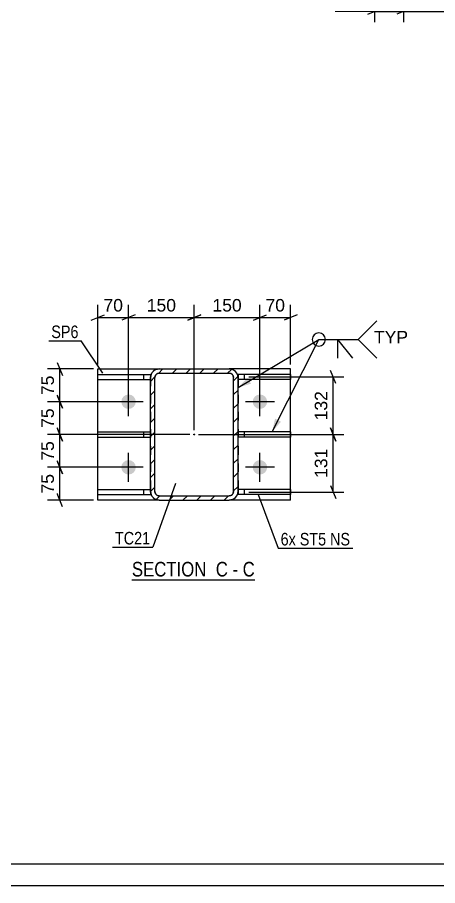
# Model space of a CAD drawing. Header units: millimetres. Extents: x 0 to 841, y 0 to 594.
# Drawn here: x 237 to 333, y 0 to 198.5 of the extents above; entities that cross this region are included whole.
import ezdxf

# ---------------------------------------------------------------- set-up
doc = ezdxf.new("R2010")
doc.units = ezdxf.units.MM
doc.linetypes.add('DXK_LINE_DOT2', pattern=[3.9198, 1.9599, -1.9599])
doc.linetypes.add('DXK_LINE_DOT3', pattern=[5.9187, 2.979, -0.9799, 0.9799, -0.9799])
doc.styles.add('Arial', font='ARIAL.TTF', dxfattribs={"height": 0.2})
doc.styles.add('Arial Narrow', font='ARIALN.TTF', dxfattribs={"height": 0.2})

# ---------------------------------------------------------------- blocks, each defined once
blk = doc.blocks.new('Unknown-284928650-1132')
at = {"color": 5, "linetype": 'Continuous'}
for p, q in [((5, 5), (836, 5)), ((0, 0), (841, 0))]:
    blk.add_line(p, q, dxfattribs=at)
blk = doc.blocks.new('Unknown-284928650-15 - 1247')
at = {"color": 6, "linetype": 'Continuous'}
blk.add_line((263.16, 69.93), (291.23, 69.93), dxfattribs=at)
at = {"color": 0, "linetype": 'Continuous'}
for points in [[(281.27, 70.68), (281.27, 74.18), (263.16, 74.18), (263.16, 70.68)], [(285.09, 70.68), (285.09, 74.18), (282.32, 74.18), (282.32, 70.68)], [(287.41, 70.68), (287.41, 74.18), (286.14, 74.18), (286.14, 70.68)], [(291.23, 70.68), (291.23, 74.18), (288.46, 74.18), (288.46, 70.68)]]:
    blk.add_wipeout(points, dxfattribs=at)
at = {"color": 7, "linetype": 'Continuous', "style": 'Arial Narrow'}
for s, p in [('SECTION ', (263.16, 70.68)), ('C', (282.32, 70.68)), ('C', (288.46, 70.68)), ('-', (286.14, 70.68))]:
    blk.add_text(s, height=3.34, dxfattribs=at).set_placement(p)
blk = doc.blocks.new('Part-284928650-1300 - 1247')
at = {"color": 2, "linetype": 'Continuous'}
for p, q in [((299.4, 116.89), (287.4, 116.89)), ((287.4, 116.89), (287.4, 116.14)), ((299.4, 115.69), (287.4, 115.69)), ((299.4, 116.89), (299.4, 115.69))]:
    blk.add_line(p, q, dxfattribs=at)
at = {"color": 7, "linetype": 'DXK_LINE_DOT2'}
for p, q in [((287.4, 116.14), (287.4, 115.69)), ((288.9, 115.69), (288.9, 116.89))]:
    blk.add_line(p, q, dxfattribs=at)
blk = doc.blocks.new('Part-284928650-1295 - 1247')
at = {"color": 2, "linetype": 'Continuous'}
for p, q in [((299.4, 103.74), (287.4, 103.74)), ((299.4, 103.74), (299.4, 102.54)), ((299.4, 102.54), (287.4, 102.54))]:
    blk.add_line(p, q, dxfattribs=at)
at = {"color": 7, "linetype": 'DXK_LINE_DOT2'}
for p, q in [((287.4, 103.74), (287.4, 102.54)), ((288.9, 102.54), (288.9, 103.74))]:
    blk.add_line(p, q, dxfattribs=at)
blk = doc.blocks.new('Part-284928650-1305 - 1247')
at = {"color": 2, "linetype": 'Continuous'}
for p, q in [((299.4, 90.59), (287.4, 90.59)), ((287.4, 90.14), (287.4, 89.39)), ((299.4, 89.39), (287.4, 89.39)), ((299.4, 90.59), (299.4, 89.39))]:
    blk.add_line(p, q, dxfattribs=at)
at = {"color": 7, "linetype": 'DXK_LINE_DOT2'}
for p, q in [((287.4, 90.59), (287.4, 90.14)), ((288.9, 89.39), (288.9, 90.59))]:
    blk.add_line(p, q, dxfattribs=at)
blk = doc.blocks.new('Part-284928650-1310 - 1247')
at = {"color": 2, "linetype": 'Continuous'}
for p, q in [((255.4, 102.54), (255.4, 103.74)), ((255.4, 103.74), (267.4, 103.74)), ((255.4, 102.54), (267.4, 102.54))]:
    blk.add_line(p, q, dxfattribs=at)
at = {"color": 7, "linetype": 'DXK_LINE_DOT2'}
for p, q in [((265.9, 102.54), (265.9, 103.74)), ((267.4, 103.74), (267.4, 102.54))]:
    blk.add_line(p, q, dxfattribs=at)
blk = doc.blocks.new('Part-284928650-1315 - 1247')
at = {"color": 2, "linetype": 'Continuous'}
for p, q in [((255.4, 115.69), (255.4, 116.89)), ((255.4, 116.89), (267.4, 116.89)), ((255.4, 115.69), (267.4, 115.69)), ((267.4, 116.89), (267.4, 116.14))]:
    blk.add_line(p, q, dxfattribs=at)
at = {"color": 7, "linetype": 'DXK_LINE_DOT2'}
for p, q in [((265.9, 115.69), (265.9, 116.89)), ((267.4, 116.14), (267.4, 115.69))]:
    blk.add_line(p, q, dxfattribs=at)
blk = doc.blocks.new('Part-284928650-1320 - 1247')
at = {"color": 2, "linetype": 'Continuous'}
for p, q in [((255.4, 89.39), (255.4, 90.59)), ((255.4, 90.59), (267.4, 90.59)), ((255.4, 89.39), (267.4, 89.39)), ((267.4, 90.14), (267.4, 89.39))]:
    blk.add_line(p, q, dxfattribs=at)
at = {"color": 7, "linetype": 'DXK_LINE_DOT2'}
for p, q in [((265.9, 89.39), (265.9, 90.59)), ((267.4, 90.59), (267.4, 90.14))]:
    blk.add_line(p, q, dxfattribs=at)
blk = doc.blocks.new('Bolt-284928650-1349 - 1247')
at = {"linetype": 'Continuous'}
for points in [[(260.75, 110.64, -1), (264.05, 110.64, -1)], [(290.75, 110.64, -1), (294.05, 110.64, -1)], [(260.75, 95.64, -1), (264.05, 95.64, -1)], [(290.75, 95.64, -1), (294.05, 95.64, -1)]]:
    blk.add_hatch(color=1, dxfattribs=at).paths.add_polyline_path(points)
at = {"color": 1, "linetype": 'Continuous'}
for p, q in [((262.4, 107.34), (262.4, 113.94)), ((292.4, 107.34), (292.4, 113.94)), ((265.7, 110.64), (259.1, 110.64)), ((295.7, 110.64), (289.1, 110.64)), ((262.4, 92.34), (262.4, 98.94)), ((292.4, 92.34), (292.4, 98.94)), ((265.7, 95.64), (259.1, 95.64)), ((295.7, 95.64), (289.1, 95.64))]:
    blk.add_line(p, q, dxfattribs=at)
blk = doc.blocks.new('Part-284928650-1382 - 1247')
at = {"linetype": 'Continuous'}
h = blk.add_hatch(dxfattribs=at)
h.set_pattern_fill('', scale=0.7, style=0, pattern_type=0)
h.set_pattern_definition([(45, (267.398, 90.1369), (-1.57154, 1.57154), [])])
h.paths.add_polyline_path([(267.4, 116.14), (267.4, 90.14), (267.55, 89.37), (267.98, 88.72), (268.63, 88.29), (269.4, 88.14), (285.4, 88.14), (286.16, 88.29), (286.81, 88.72), (287.25, 89.37), (287.4, 90.14), (287.4, 116.14), (287.25, 116.9), (286.81, 117.55), (286.16, 117.98), (285.4, 118.14), (269.4, 118.14), (268.63, 117.98), (267.98, 117.55), (267.55, 116.9)])
h.paths.add_polyline_path([(268.69, 116.84), (269.02, 117.06), (269.4, 117.14), (285.4, 117.14), (285.78, 117.06), (286.11, 116.84), (286.32, 116.52), (286.4, 116.14), (286.4, 90.14), (286.32, 89.75), (286.11, 89.43), (285.78, 89.21), (285.4, 89.14), (269.4, 89.14), (269.02, 89.21), (268.69, 89.43), (268.47, 89.75), (268.4, 90.14), (268.4, 116.14), (268.47, 116.52)])
blk.add_hatch(color=246, dxfattribs=at).paths.add_polyline_path([(277.4, 103.04, -1), (277.4, 103.24, -1)])
at = {"color": 7, "linetype": 'DXK_LINE_DOT2'}
for p, q in [((268.63, 117.98), (269.4, 118.14)), ((269.4, 117.14), (269.02, 117.06)), ((269.4, 118.14), (285.4, 118.14)), ((269.4, 117.14), (285.4, 117.14)), ((285.4, 118.14), (286.16, 117.98)), ((285.78, 117.06), (285.4, 117.14)), ((267.4, 116.14), (267.55, 116.9)), ((267.4, 116.14), (267.4, 90.14)), ((268.47, 116.52), (268.4, 116.14)), ((268.4, 90.14), (268.4, 116.14)), ((286.4, 116.14), (286.32, 116.52)), ((286.4, 90.14), (286.4, 116.14)), ((287.25, 116.9), (287.4, 116.14)), ((287.4, 116.14), (287.4, 90.14)), ((267.55, 89.37), (267.4, 90.14)), ((268.4, 90.14), (268.47, 89.75)), ((286.32, 89.75), (286.4, 90.14)), ((287.4, 90.14), (287.25, 89.37)), ((269.4, 88.14), (268.63, 88.29)), ((269.02, 89.21), (269.4, 89.14)), ((269.4, 89.14), (285.4, 89.14)), ((269.4, 88.14), (285.4, 88.14)), ((285.4, 89.14), (285.78, 89.21)), ((286.16, 88.29), (285.4, 88.14))]:
    blk.add_line(p, q, dxfattribs=at)
at = {"color": 2, "linetype": 'Continuous'}
for p, q in [((269.4, 118.14), (268.63, 117.98)), ((269.02, 117.06), (269.4, 117.14)), ((269.4, 118.14), (285.4, 118.14)), ((269.4, 117.14), (285.4, 117.14)), ((286.16, 117.98), (285.4, 118.14)), ((285.4, 117.14), (285.78, 117.06)), ((267.55, 116.9), (267.4, 116.14)), ((267.4, 90.14), (267.4, 116.14)), ((268.4, 116.14), (268.47, 116.52)), ((268.4, 90.14), (268.4, 116.14)), ((286.32, 116.52), (286.4, 116.14)), ((286.4, 90.14), (286.4, 116.14)), ((287.4, 116.14), (287.25, 116.9)), ((287.4, 90.14), (287.4, 116.14)), ((267.4, 90.14), (267.55, 89.37)), ((268.47, 89.75), (268.4, 90.14)), ((286.4, 90.14), (286.32, 89.75)), ((287.25, 89.37), (287.4, 90.14)), ((268.63, 88.29), (269.4, 88.14)), ((269.4, 89.14), (269.02, 89.21)), ((269.4, 89.14), (285.4, 89.14)), ((269.4, 88.14), (285.4, 88.14)), ((285.78, 89.21), (285.4, 89.14)), ((285.4, 88.14), (286.16, 88.29))]:
    blk.add_line(p, q, dxfattribs=at)
at = {"color": 7, "linetype": 'DXK_LINE_DOT3'}
blk.add_line((277.4, 103.14), (277.4, 103.14), dxfattribs=at)
at = {"color": 246, "linetype": 'DXK_LINE_DOT2'}
blk.add_line((277.4, 103.14), (277.4, 103.14), dxfattribs=at)
at = {"color": 246, "linetype": 'Continuous'}
blk.add_circle((277.4, 103.14), 0.1, dxfattribs=at)
at = {"color": 7, "linetype": 'DXK_LINE_DOT2'}
for centre, radius, start, end in [((269.4, 116.14), 2, 112.5, 157.5), ((285.4, 116.14), 2, 22.5, 67.5), ((269.4, 116.14), 1, 112.5, 157.5), ((285.4, 116.14), 1, 22.5, 67.5), ((269.4, 90.14), 2, 202.5, 247.5), ((269.4, 90.14), 1, 202.5, 247.5), ((285.4, 90.14), 1, 292.5, 337.5), ((285.4, 90.14), 2, 292.5, 337.5)]:
    blk.add_arc(centre, radius, start, end, dxfattribs=at)
at = {"color": 2, "linetype": 'Continuous'}
for centre, radius, start, end in [((269.4, 116.14), 2, 112.5, 157.5), ((285.4, 116.14), 2, 22.5, 67.5), ((269.4, 116.14), 1, 112.5, 157.5), ((285.4, 116.14), 1, 22.5, 67.5), ((269.4, 90.14), 2, 202.5, 247.5), ((269.4, 90.14), 1, 202.5, 247.5), ((285.4, 90.14), 1, 292.5, 337.5), ((285.4, 90.14), 2, 292.5, 337.5)]:
    blk.add_arc(centre, radius, start, end, dxfattribs=at)
blk = doc.blocks.new('Part-284928650-1396 - 1247')
at = {"color": 2, "linetype": 'Continuous'}
for p, q in [((255.4, 88.14), (255.4, 118.14)), ((255.4, 118.14), (269.4, 118.14)), ((299.4, 118.14), (285.4, 118.14)), ((299.4, 88.14), (299.4, 118.14)), ((269.4, 88.14), (255.4, 88.14)), ((299.4, 88.14), (285.4, 88.14))]:
    blk.add_line(p, q, dxfattribs=at)
at = {"color": 7, "linetype": 'DXK_LINE_DOT2'}
for p, q in [((269.4, 118.14), (285.4, 118.14)), ((269.4, 88.14), (285.4, 88.14))]:
    blk.add_line(p, q, dxfattribs=at)
blk = doc.blocks.new('StraightDimension-284928650-1460 - 1247')
at = {"color": 7, "linetype": 'Continuous'}
for p, q in [((246.11, 104.64), (247.31, 101.64)), ((276.4, 103.14), (243.86, 103.14)), ((246.71, 95.64), (246.71, 103.14)), ((261.4, 95.64), (243.86, 95.64)), ((247.31, 94.14), (246.11, 97.14))]:
    blk.add_line(p, q, dxfattribs=at)
at = {"color": 0}
blk.add_wipeout([(245.96, 102.21), (241.76, 102.21), (241.76, 96.56), (245.96, 96.56)], dxfattribs=at)
at = {"color": 3, "style": 'Arial'}
blk.add_text('75', height=2.865, rotation=90.0002, dxfattribs=at).set_placement((245.36, 97.16))
blk = doc.blocks.new('StraightDimension-284928650-1401 - 1247')
at = {"color": 7, "linetype": 'Continuous'}
for p, q in [((255.4, 119.14), (255.4, 132.76)), ((262.4, 111.64), (262.4, 132.76)), ((253.9, 129.31), (256.9, 130.51)), ((255.4, 129.91), (262.4, 129.91)), ((263.9, 130.51), (260.9, 129.31))]:
    blk.add_line(p, q, dxfattribs=at)
at = {"color": 0}
blk.add_wipeout([(261.72, 130.66), (261.72, 134.86), (256.07, 134.86), (256.07, 130.66)], dxfattribs=at)
at = {"color": 3, "style": 'Arial'}
blk.add_text('70', height=2.865, dxfattribs=at).set_placement((256.67, 131.26))
blk = doc.blocks.new('StraightDimension-284928650-1416 - 1247')
at = {"color": 7, "linetype": 'Continuous'}
for p, q in [((262.4, 111.64), (262.4, 132.76)), ((277.4, 104.14), (277.4, 132.76)), ((263.9, 130.51), (260.9, 129.31)), ((262.4, 129.91), (277.4, 129.91)), ((275.9, 129.31), (278.9, 130.51))]:
    blk.add_line(p, q, dxfattribs=at)
at = {"color": 0}
blk.add_wipeout([(273.83, 130.66), (273.83, 134.86), (265.96, 134.86), (265.96, 130.66)], dxfattribs=at)
at = {"color": 3, "style": 'Arial'}
blk.add_text('150', height=2.865, dxfattribs=at).set_placement((266.56, 131.26))
blk = doc.blocks.new('StraightDimension-284928650-1427 - 1247')
at = {"color": 7, "linetype": 'Continuous'}
for p, q in [((277.4, 104.14), (277.4, 132.76)), ((292.4, 111.64), (292.4, 132.76)), ((278.9, 130.51), (275.9, 129.31)), ((277.4, 129.91), (292.4, 129.91)), ((290.9, 129.31), (293.9, 130.51))]:
    blk.add_line(p, q, dxfattribs=at)
at = {"color": 0}
blk.add_wipeout([(288.83, 130.66), (288.83, 134.86), (280.96, 134.86), (280.96, 130.66)], dxfattribs=at)
at = {"color": 3, "style": 'Arial'}
blk.add_text('150', height=2.865, dxfattribs=at).set_placement((281.56, 131.26))
blk = doc.blocks.new('StraightDimension-284928650-1439 - 1247')
at = {"color": 7, "linetype": 'Continuous'}
for p, q in [((292.4, 111.64), (292.4, 132.76)), ((299.4, 119.14), (299.4, 132.76)), ((290.9, 129.31), (293.9, 130.51)), ((292.4, 129.91), (299.4, 129.91)), ((300.9, 130.51), (297.9, 129.31))]:
    blk.add_line(p, q, dxfattribs=at)
at = {"color": 0}
blk.add_wipeout([(298.72, 130.66), (298.72, 134.86), (293.07, 134.86), (293.07, 130.66)], dxfattribs=at)
at = {"color": 3, "style": 'Arial'}
blk.add_text('70', height=2.865, dxfattribs=at).set_placement((293.67, 131.26))
blk = doc.blocks.new('StraightDimension-284928650-1450 - 1247')
at = {"color": 7, "linetype": 'Continuous'}
for p, q in [((261.4, 95.64), (243.86, 95.64)), ((246.11, 97.14), (247.31, 94.14)), ((246.71, 88.14), (246.71, 95.64)), ((247.31, 86.64), (246.11, 89.64)), ((254.4, 88.14), (243.86, 88.14))]:
    blk.add_line(p, q, dxfattribs=at)
at = {"color": 0}
blk.add_wipeout([(245.96, 94.71), (241.76, 94.71), (241.76, 89.06), (245.96, 89.06)], dxfattribs=at)
at = {"color": 3, "style": 'Arial'}
blk.add_text('75', height=2.865, rotation=90.0002, dxfattribs=at).set_placement((245.36, 89.66))
blk = doc.blocks.new('StraightDimension-284928650-1471 - 1247')
at = {"color": 7, "linetype": 'Continuous'}
for p, q in [((246.11, 112.14), (247.31, 109.14)), ((261.4, 110.64), (243.86, 110.64)), ((246.71, 103.14), (246.71, 110.64)), ((247.31, 101.64), (246.11, 104.64)), ((276.4, 103.14), (243.86, 103.14))]:
    blk.add_line(p, q, dxfattribs=at)
at = {"color": 0}
blk.add_wipeout([(245.96, 109.71), (241.76, 109.71), (241.76, 104.06), (245.96, 104.06)], dxfattribs=at)
at = {"color": 3, "style": 'Arial'}
blk.add_text('75', height=2.865, rotation=90.0002, dxfattribs=at).set_placement((245.36, 104.66))
blk = doc.blocks.new('StraightDimension-284928650-1482 - 1247')
at = {"color": 7, "linetype": 'Continuous'}
for p, q in [((246.11, 119.64), (247.31, 116.64)), ((254.4, 118.14), (243.86, 118.14)), ((246.71, 110.64), (246.71, 118.14)), ((247.31, 109.14), (246.11, 112.14)), ((261.4, 110.64), (243.86, 110.64))]:
    blk.add_line(p, q, dxfattribs=at)
at = {"color": 0}
blk.add_wipeout([(245.96, 117.21), (241.76, 117.21), (241.76, 111.56), (245.96, 111.56)], dxfattribs=at)
at = {"color": 3, "style": 'Arial'}
blk.add_text('75', height=2.865, rotation=90.0002, dxfattribs=at).set_placement((245.36, 112.16))
blk = doc.blocks.new('StraightDimension-284928650-1493 - 1247')
at = {"color": 7, "linetype": 'Continuous'}
for p, q in [((309.74, 101.64), (308.54, 104.64)), ((278.4, 103.14), (311.54, 103.14)), ((309.14, 89.99), (309.14, 103.14)), ((308.54, 91.49), (309.74, 88.49)), ((289.9, 89.99), (311.54, 89.99))]:
    blk.add_line(p, q, dxfattribs=at)
at = {"color": 0}
blk.add_wipeout([(308.39, 100.5), (304.19, 100.5), (304.19, 92.63), (308.39, 92.63)], dxfattribs=at)
at = {"color": 3, "style": 'Arial'}
blk.add_text('131', height=2.865, rotation=90.0002, dxfattribs=at).set_placement((307.79, 93.23))
blk = doc.blocks.new('StraightDimension-284928650-1504 - 1247')
at = {"color": 7, "linetype": 'Continuous'}
for p, q in [((309.74, 114.79), (308.54, 117.79)), ((289.9, 116.29), (311.54, 116.29)), ((309.14, 103.14), (309.14, 116.29)), ((308.54, 104.64), (309.74, 101.64)), ((278.4, 103.14), (311.54, 103.14))]:
    blk.add_line(p, q, dxfattribs=at)
at = {"color": 0}
blk.add_wipeout([(308.39, 113.65), (304.19, 113.65), (304.19, 105.78), (308.39, 105.78)], dxfattribs=at)
at = {"color": 3, "style": 'Arial'}
blk.add_text('132', height=2.865, rotation=90.0002, dxfattribs=at).set_placement((307.79, 106.38))
blk = doc.blocks.new('StraightDimension-284928650-2354 - 2077')
at = {"color": 7, "linetype": 'Continuous'}
for p, q in [((325.2, 213.13), (325.2, 197.45)), ((338.53, 213.13), (338.53, 197.45)), ((326.7, 200.45), (323.7, 199.25)), ((325.2, 199.85), (338.53, 199.85)), ((337.03, 199.25), (340.03, 200.45))]:
    blk.add_line(p, q, dxfattribs=at)
at = {"color": 0}
blk.add_wipeout([(335.8, 200.6), (335.8, 204.8), (327.93, 204.8), (327.93, 200.6)], dxfattribs=at)
at = {"color": 3, "style": 'Arial'}
blk.add_text('200', height=2.865, dxfattribs=at).set_placement((328.53, 201.2))
blk = doc.blocks.new('StraightDimension-284928650-2348 - 2077')
at = {"color": 7, "linetype": 'Continuous'}
for p, q in [((318.53, 213.85), (318.53, 197.45)), ((325.2, 213.13), (325.2, 197.45)), ((317.03, 199.25), (320.03, 200.45)), ((318.53, 199.85), (325.2, 199.85)), ((326.7, 200.45), (323.7, 199.25))]:
    blk.add_line(p, q, dxfattribs=at)
at = {"color": 0}
blk.add_wipeout([(318.01, 200.6), (318.01, 204.8), (310.14, 204.8), (310.14, 200.6)], dxfattribs=at)
at = {"color": 7, "linetype": 'Continuous'}
blk.add_line((318.53, 199.85), (309.61, 199.85), dxfattribs=at)
blk.add_line((318.53, 199.85), (309.61, 199.85), dxfattribs=at)
at = {"color": 3, "style": 'Arial'}
blk.add_text('100', height=2.865, dxfattribs=at).set_placement((310.74, 201.2))
blk = doc.blocks.new('Mark-284928650-1378 - 1247')
at = {"color": 0}
blk.add_wipeout([(267.34, 78.01), (267.34, 81.01), (259.3, 81.01), (259.3, 78.01)], dxfattribs=at)
blk.add_wipeout([(267.34, 78.01), (267.34, 81.01), (259.3, 81.01), (259.3, 78.01)], dxfattribs=at)
at = {"color": 30, "linetype": 'Continuous'}
for p in [(273.1, 91.94), (258.7, 77.41)]:
    blk.add_line(p, (267.94, 77.41), dxfattribs=at)
at = {"color": 3, "style": 'Arial Narrow'}
blk.add_text('TC21', height=2.863, dxfattribs=at).set_placement((259.3, 78.01))
blk = doc.blocks.new('Mark-284928650-1392 - 1247')
at = {"color": 0}
blk.add_wipeout([(250.97, 125.19), (250.97, 128.19), (244.76, 128.19), (244.76, 125.19)], dxfattribs=at)
blk.add_wipeout([(250.97, 125.19), (250.97, 128.19), (244.76, 128.19), (244.76, 125.19)], dxfattribs=at)
at = {"color": 30, "linetype": 'Continuous'}
for p in [(244.16, 124.59), (256.56, 117.18)]:
    blk.add_line(p, (251.57, 124.59), dxfattribs=at)
at = {"color": 3, "style": 'Arial Narrow'}
blk.add_text('SP6', height=2.863, dxfattribs=at).set_placement((244.76, 125.19))
blk = doc.blocks.new('WeldMark-284928650-1511 - 1247')
at = {"linetype": 'Continuous'}
for points in [[(290.36, 114.76), (287.4, 113.86), (289.59, 116.05)], [(297.2, 106.08), (295.18, 103.74), (295.86, 106.76)]]:
    blk.add_hatch(color=30, dxfattribs=at).paths.add_polyline_path(points)
at = {"color": 30, "linetype": 'Continuous'}
for p, q in [((287.4, 113.86), (305.85, 124.87)), ((295.18, 103.74), (305.85, 124.87)), ((305.85, 124.87), (314.85, 124.87))]:
    blk.add_line(p, q, dxfattribs=at)
at = {"color": 3, "linetype": 'Continuous'}
for q in [(313.56, 120.59), (310.13, 120.59)]:
    blk.add_line((310.13, 124.87), q, dxfattribs=at)
for start, end in [(90, 270), (270, 90)]:
    blk.add_arc((305.85, 124.87), 1.5, start, end, dxfattribs=at)
at = {"color": 0, "linetype": 'Continuous'}
blk.add_wipeout([(326.22, 123.97), (326.22, 126.97), (318.45, 126.97), (318.45, 123.97)], dxfattribs=at)
blk.add_wipeout([(326.22, 123.97), (326.22, 126.97), (318.45, 126.97), (318.45, 123.97)], dxfattribs=at)
at = {"color": 3, "linetype": 'Continuous'}
for q in [(319.13, 129.16), (319.13, 120.59)]:
    blk.add_line((314.85, 124.87), q, dxfattribs=at)
at = {"color": 3, "linetype": 'Continuous', "style": 'Arial'}
blk.add_text('TYP', height=2.865, dxfattribs=at).set_placement((318.45, 123.97))
blk = doc.blocks.new('MarkSet-284928650-1574 - 1247')
at = {"color": 0}
blk.add_wipeout([(300.6, 77.78), (300.6, 80.78), (297.13, 80.78), (297.13, 77.78)], dxfattribs=at)
blk.add_wipeout([(300.6, 77.78), (300.6, 80.78), (297.13, 80.78), (297.13, 77.78)], dxfattribs=at)
at = {"color": 30, "linetype": 'Continuous'}
blk.add_line((292.03, 89.39), (296.53, 77.18), dxfattribs=at)
at = {"color": 0}
blk.add_wipeout([(307.52, 77.78), (307.52, 80.78), (301.5, 80.78), (301.5, 77.78)], dxfattribs=at)
blk.add_wipeout([(307.52, 77.78), (307.52, 80.78), (301.5, 80.78), (301.5, 77.78)], dxfattribs=at)
at = {"color": 3, "style": 'Arial Narrow'}
for s, p in [('6x', (297.13, 77.78)), ('ST5', (301.5, 77.78))]:
    blk.add_text(s, height=2.863, dxfattribs=at).set_placement(p)
at = {"color": 0}
blk.add_wipeout([(312.99, 77.78), (312.99, 80.78), (308.42, 80.78), (308.42, 77.78)], dxfattribs=at)
blk.add_wipeout([(312.99, 77.78), (312.99, 80.78), (308.42, 80.78), (308.42, 77.78)], dxfattribs=at)
at = {"color": 30, "linetype": 'Continuous'}
blk.add_line((296.53, 77.18), (313.59, 77.18), dxfattribs=at)
at = {"color": 3, "style": 'Arial Narrow'}
blk.add_text('NS', height=2.863, dxfattribs=at).set_placement((308.42, 77.78))

msp = doc.modelspace()

# ---------------------------------------------------------------- block references
for name in ['Unknown-284928650-1132', 'Part-284928650-1396 - 1247', 'Part-284928650-1382 - 1247', 'Part-284928650-1315 - 1247', 'Part-284928650-1300 - 1247', 'Bolt-284928650-1349 - 1247', 'Part-284928650-1310 - 1247', 'Part-284928650-1295 - 1247', 'Part-284928650-1320 - 1247', 'Part-284928650-1305 - 1247']:
    msp.add_blockref(name, (0, 0))

# ---------------------------------------------------------------- next in the draw order: block references
for name in ['StraightDimension-284928650-2354 - 2077', 'StraightDimension-284928650-1401 - 1247', 'StraightDimension-284928650-1460 - 1247', 'Unknown-284928650-15 - 1247']:
    msp.add_blockref(name, (0, 0))

# ---------------------------------------------------------------- next in the draw order: block references
for name in ['StraightDimension-284928650-2348 - 2077', 'StraightDimension-284928650-1416 - 1247', 'StraightDimension-284928650-1450 - 1247']:
    msp.add_blockref(name, (0, 0))

# ---------------------------------------------------------------- next in the draw order: block references
for name in ['StraightDimension-284928650-1427 - 1247', 'Mark-284928650-1378 - 1247']:
    msp.add_blockref(name, (0, 0))

# ---------------------------------------------------------------- next in the draw order: block references
for name in ['StraightDimension-284928650-1439 - 1247', 'StraightDimension-284928650-1471 - 1247', 'StraightDimension-284928650-1493 - 1247']:
    msp.add_blockref(name, (0, 0))

# ---------------------------------------------------------------- next in the draw order: block references
for name in ['StraightDimension-284928650-1482 - 1247', 'StraightDimension-284928650-1504 - 1247', 'MarkSet-284928650-1574 - 1247']:
    msp.add_blockref(name, (0, 0))

# ---------------------------------------------------------------- next in the draw order: block references
for name in ['WeldMark-284928650-1511 - 1247', 'Mark-284928650-1392 - 1247']:
    msp.add_blockref(name, (0, 0))

doc.saveas('drawing.dxf')
